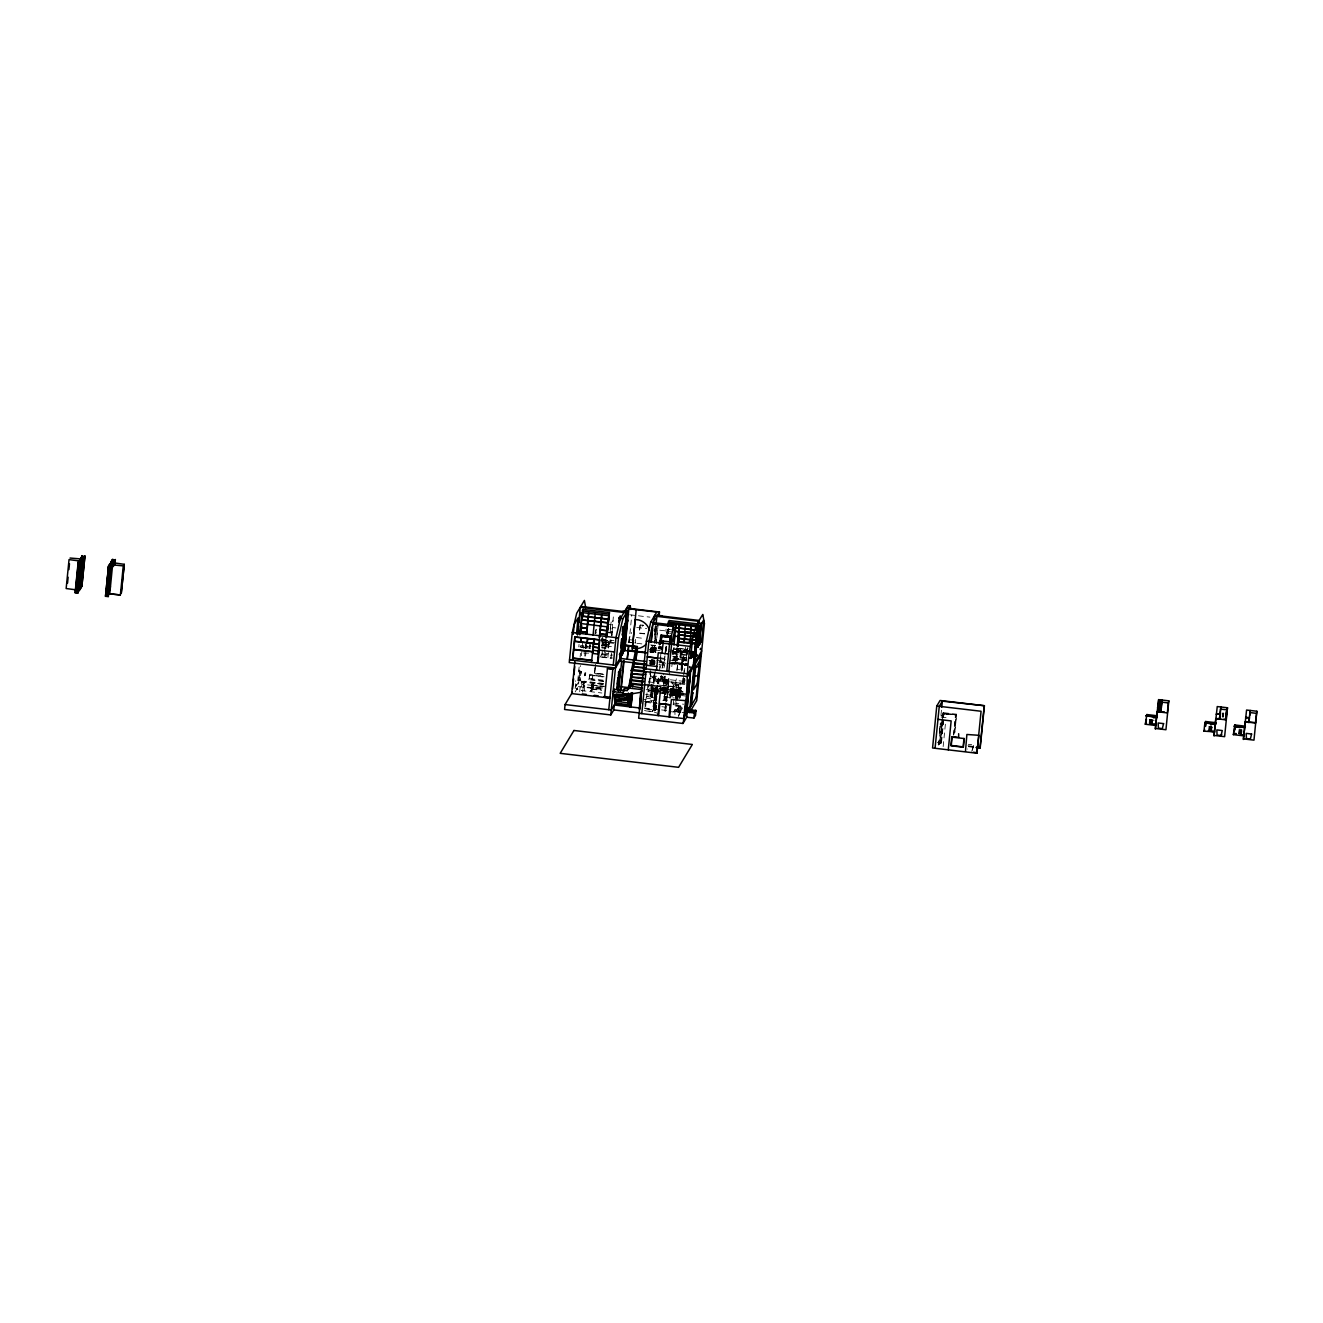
<?xml version="1.0" encoding="UTF-8"?>
<svg xmlns="http://www.w3.org/2000/svg" width="1323" height="1323" viewBox="0 0 1323 1323"><rect width="100%" height="100%" fill="white"/><g stroke="black" fill="none" stroke-linecap="round" stroke-linejoin="round"><path stroke-width="0.75" stroke-dasharray="5 3.75" d="M651.048 684.173L650.37 696.576L651.396 690.556L657.415 691.185L656.853 692.127L651.495 691.4M651.131 689.928L651.941 688.522L651.412 689.961M651.412 684.801L651.941 689.068L650.949 690.689L656.853 691.482L657.548 690.341L651.511 689.779L650.949 695.6M651.561 684.553L651.544 690.722M651.66 689.051L651.759 684.586M652.156 684.917L652.107 689.779M650.767 649.378L651.148 648.32L650.949 649.395M584.402 674.879L584.683 673.986M955.967 714.734L943.547 713.692M680.518 657.349L680.717 654.968M680.568 657.266L681.246 654.505M663.104 693.632L663.22 692.475C669.603 690.325 661.98 709.029 666.097 693.368L664.692 694.393L665.271 688.092M670.232 694.939L670.794 688.721M672.051 693.914L672.431 689.779M673.357 694.062L673.738 689.928M675.143 695.633L675.722 689.333M685.876 657.448L680.816 656.853L680.005 658.689L680.783 650.866L687.53 651.677L687.15 655.332M681.18 651.015L680.551 658.077M686.703 655.282L687.05 651.71M656.688 626.755L654.885 626.953M578.779 646.881L579.044 644.384M575.141 688.704L575.968 680.452L575.439 681.328M579.127 667.007L577.556 682.701L575.621 685.909M580.102 657.2L580.499 653.264M579.011 671.307L579.077 669.901M580.036 680.568L578.73 680.65L579.557 672.398L581.26 671.671L580.301 680.138L579.127 679.989M575.158 691.896L578.333 686.62L580.417 665.601M581.409 655.728L582.037 649.51M582.203 647.724L582.798 641.721M578.73 680.65L580.086 671.522M579.706 691.747L580.433 684.338L582.252 681.312M585.031 648.121L585.428 644.185M585.279 648.154L585.692 644.169M584.716 656.043L585.047 652.669M585.742 648.584L586.139 644.648M585.99 648.617L586.37 644.681M585.593 656.125L585.924 652.735M582.633 692.094L583.89 681.163L603.453 683.478M584.485 675.821C586.701 668.33 584.154 677.674 585.609 675.888M601.237 688.754L583.625 686.67L583.923 683.776M584.27 690.92L585.196 681.659L583.377 684.686L580.433 684.338M588.702 653.149L581.905 652.934M603.536 681.395L588.851 679.675L589.959 674.234L603.652 675.838M588.851 679.675L589.959 674.234M595.218 633.816L595.499 630.922M595.383 632.923L595.896 629.516M594.953 632.014C597.583 633.353 595.019 633.155 596.359 629.169M591.794 690.937C591.761 686.554 593.035 692.012 590.637 690.788L592.39 682.8L604.131 684.189M591.96 679.741L592.886 674.581L591.96 679.741L603.701 681.13M592.39 682.8L592.026 688.754M593.002 687.497L590.934 688.836L592.82 689.233L593.134 687.282L602.66 688.407M593.382 683.594C591.48 691.168 595.664 682.833 592.208 683.445L591.331 684.934M595.019 667.586L594.457 673.374L603.784 674.482M593.134 687.282L592.82 689.233M602.23 637.587L601.866 641.341L608.167 642.085M601.915 645.971L602.709 638.099L601.8 639.604M602.941 638.066L601.948 647.972L608.266 648.717L609.076 640.58L602.742 639.885L601.833 641.572L608.15 642.317L609.076 640.58M601.899 655.117L602.395 650.238M604.462 652.404L605.851 638.645M605.157 647.857L605.951 639.902M604.826 657.118L605.471 650.602M605.57 648.932L606.364 641.06L601.634 640.497M605.868 648.336L606.662 640.382M607.852 647.625L608.663 639.571M610.25 628.905L611.028 620.983M608.563 648.121L609.473 639.704M610.168 632.03L611.176 621.975M607.902 657.481L608.382 652.586M600.08 640.084L610.68 641.341L610.813 639.952M611.276 635.371L612.185 631.733L606.529 631.071M613.326 616.931L611.838 635.272M611.871 636.247L612.731 627.565L615.807 627.929M610.978 657.845L611.639 651.329M629.053 642.383L631.782 614.997M631.418 633.585L631.534 632.427M635.52 639.34L635.139 643.243L635.602 639.158M644.764 633.899L639.108 633.32L640.051 624.258M640.315 624.588L639.422 633.056L644.863 633.618M642.283 626.341L642.399 625.184L643.573 625.316L641.192 625.068L641.093 626.226L643.458 626.474M650.04 652.272L650.436 648.253M645.062 704.365L645.674 698.213M650.321 652.272L650.635 648.22M645.012 706.548L645.641 700.38M650.585 652.057L650.866 647.84M650.866 652.305L651.214 647.724M647.906 684.123L645.442 708.863L653.512 709.823L655.761 687.249L652.52 711.46L644.45 710.517M649.775 664.295L650.139 660.69M650.966 652.173L651.759 644.235M650.073 664.328L650.436 660.723M651.363 652.421L652.041 644.202M650.37 664.361L650.734 660.756M652.074 648.898L652.14 647.509M650.668 664.394L651.032 660.706M651.809 652.355L652.619 644.268M686.29 696.08L648.105 691.648L648.783 684.851M648.948 683.115L650.221 670.381M650.949 664.427L651.677 657.217M652.189 650.85L652.768 644.946M651.247 664.46L651.611 660.872M652.338 652.355L653.215 644.202M649.775 682.288L650.155 678.418L657.498 679.294L657.118 683.148M650.883 671.191L650.453 675.524L656.754 676.268M651.544 664.51L651.908 660.905M652.652 651.925L653.43 644.02M654.786 631.865L655.414 624.224M650.701 673.903L648.105 691.648M651.842 664.543L652.553 657.316M653.016 652.421L653.876 644.036M654.802 634.577L655.646 626.192M652.123 664.576L652.487 660.971M653.132 652.487L654.091 644.053M654.885 636.148L655.976 623.513M652.421 664.609L652.785 661.004M653.463 652.14L654.653 640.315M654.835 638.463L656.043 626.556M653.827 651.114L656.473 626.341L653.942 653.645M652.719 664.642L653.43 657.415M653 664.675L653.364 661.07M653.297 664.708L653.661 661.103M653.595 664.741L654.323 657.514M653.893 664.774L654.24 661.169M655.249 652.305L657.911 624.456M654.174 664.808L654.538 661.202M655.365 652.057L656.572 639.935M656.787 637.901L658.192 623.761M651.445 695.766L652.024 690.507M654.472 664.857L654.835 661.252L648.965 660.458M656.158 649.097L651.925 648.717L656.82 649.213M653.959 675.11L651.263 702.083L652.256 700.429L643.458 699.387M684.834 684.52L653.38 680.799L654.868 670.711M657.448 688.307L653.512 687.844L652.173 700.562L656.142 700.975M653.909 683.875L655.282 670.033M659.003 713.742L653.149 711.741L655.464 688.572M653.992 710.782L656.638 709.36L653.992 710.782L656.87 681.825L659.152 680.055M655.778 697.188L656.291 692.045M654.554 710.864L657.151 685.496M657.333 683.511L657.746 679.443L668.776 680.733M657.729 683.115L658.226 678.914L668.958 680.187L667.024 700.793L661.517 700.148M657.812 682.966L658.441 677.211L649.643 676.169L650.635 674.515M660.921 652.454L660.342 661.616M656.853 695.964L655.695 709.459M657.068 694.608L658.06 685.661M658.259 683.677L658.722 679.146M659.433 670.728L660.938 655.695M644.814 708.599L655.728 709.905L656.522 701.984M657.316 694.046L657.895 689.944M656.44 705.407L655.927 709.575M657.647 693.963L658.556 685.909M658.755 683.958L659.052 679.857M660.872 676.02L660.739 677.211L663.104 677.459M661.252 675.937L661.07 679.063M661.417 675.656L660.723 681.659L661.665 677.062M662.046 668.396L663.187 661.748L659.532 661.318M662.608 667.652L663.187 661.748M662.856 676.913L661.814 677.657L662.046 676.152M662.145 677.393C663.319 673.159 661.715 686.488 663.435 674.317M665.022 655.877L664.51 660.921L664.692 656.803M664.89 654.753L665.701 646.567M666.924 634.312L667.536 628.177M666.015 646.104L665.403 651.991L666.709 646.567M667.09 635.123L667.9 626.953M665.568 652.404L666.164 646.368M667.371 634.312L667.983 628.276M665.998 651.197L666.412 647.112M667.834 632.791L668.247 628.706M667.999 633.618L668.677 628.772M668.429 633.783L669.025 627.83L667.553 630.525M664.51 676.45L664.278 677.773M664.626 679.575L664.973 676.367M664.708 681.163L664.808 680.27M664.808 679.493L665.138 676.103M664.278 693.765L664.378 692.64M664.427 692.028L665.502 681.312M665.568 680.733L665.667 679.609M664.444 695.005C663.997 706.763 662.277 695.7 665.916 694.211L660.442 693.45M666.742 680.882L666.858 679.724M665.75 711.063L664.708 710.964L665.519 703.009M665.684 701.157L667.751 680.617M665.8 703.042L665.254 710.6M665.998 701.058L668.611 677.062M666.13 703.307L665.684 710.501M666.312 701.388L668.247 682.089L657.978 680.865L659.152 678.451L688.489 681.924M665.734 711.096L666.56 702.976M666.742 700.975L669.554 672.448M672.762 654.339L673.324 648.022L687.183 649.709L688.109 647.956M671.803 666.66L672.2 662.724M672.977 654.852L673.572 648.468M673.986 647.427L672.712 652.801M672.944 652.834L674.184 647.675L673.209 649.18L687.547 651.032M669.703 698.131L670.133 693.847L676.285 694.575L675.904 698.494M670.265 698.197L670.612 694.757M671.604 690.242L671.72 689.085L670.529 688.969L670.414 690.126L683.974 691.714M672.183 692.061L671.108 697.138L671.704 691.251L672.828 690.193M671.852 689.25L671.737 690.143M671.77 692.888L672.828 682.188M672.729 652.222L676.251 652.636L675.028 663.336L676.681 660.739L677.74 650.106L687.53 651.263M672.812 696.146L672.712 689.382M682.205 670.546L682.933 663.253L675.54 662.228L677.045 647.394M675.772 662.244L677.26 647.476M672.696 696.245L673.324 691.003L671.737 691.896M676.483 659.251L685.694 660.111M677.707 648.088L675.54 662.228M673.787 699.602L673.06 705.804L683.33 707.011M676.698 670.348L677.856 663.485L676.88 673.324M676.334 678.798L675.391 683.396M675.309 698.676L675.54 695.336M680.386 648.154L680.254 650.006L681.13 648.518M679.956 657.184L680.684 649.808M675.821 701.835L676.896 691.135M680.667 651.164L685.016 651.544L683.677 649.924L684.834 651.759L680.667 651.164L688.605 650.519M672.646 690.209L673.44 683.776L678.749 684.305L676.698 697.8L677.955 691.664M683.115 663.65L680.402 664.741L680.022 663.898L682.651 663.534L678.418 663.65L682.784 664.047L681.659 662.393L683.412 663.336M676.665 700.314L677.905 689.498M677.144 695.005L678.104 691.019L677.442 692.111M686.091 651.065L682.188 652.123L684.752 651.726M677.558 700.429L678.98 687.662L679.857 687.778L678.716 698.494M677.922 698.23L678.98 687.662M680.965 669.686L681.477 664.659L669.157 663.203M681.246 669.868L681.957 664.163L681.229 671.389M681.99 662.443L683.33 664.063M679.096 693.765L680.121 683.131M681.808 669.686L683.908 653.413M689.051 650.635L686.141 651.925C689.978 653.694 683.892 652.487 685.645 650.833L683.611 650.651M679.344 698.263L680.402 693.054L685.761 693.765M680.237 691.152L679.939 692.657M683.148 661.798L683.776 658.358L684.024 661.864M684.239 649.94L685.893 651.611L686.604 645.988M680.502 691.201L680.965 687.199L680.882 688.82M679.857 698.428L680.402 693.054M662.906 688.39L679.526 690.176L681.031 687.414L663.203 685.297M680.469 697.403L680.254 693.897L679.691 694.84L683.445 695.336M686.091 651.048L685.215 650.982L685.727 645.922M684.801 678.815C685.661 687.679 679.046 677.459 684.586 678.633M685.595 651.908L687.629 652.107L686.488 651.032M682.833 678.682L682.734 684.272L684.801 668.28M683.644 675.143L684.421 667.272M690.507 652.322L686.521 651.065M686.207 659.549L687.629 647.691M687.497 654.091L687.894 650.155M939.363 731.139L939.975 725.136M940.967 715.148L941.563 709.145M943.779 719.729L941.463 742.898L938.718 744.899L938.52 740.963M939.297 733.24L940.256 723.582M938.718 744.899L941.215 719.811M941.993 719.034L939.545 743.328L940.984 743.03L943.332 719.58M942.174 717.049L942.588 712.965L956.529 714.618L954.71 732.843M938.172 743.129L940.306 743.377L942.538 719.216M942.869 717.612L943.332 713.064M940.57 743.443L942.902 719.199M943.15 717.661L943.564 712.667M940.918 743.129L943.134 719.547M943.448 717.728L943.746 713.378M943.514 717.628L943.911 713.709L943.977 717.81M943.15 746.602L945.465 723.449M953.436 735.026L955.504 714.503M953.767 734.943L956.033 714.155M954.313 733.025L956.331 714.85L942.886 713.659L956.099 715.23M954.809 732.413L956.628 714.188L942.968 712.601L940.157 742.964M1149.174 723.334L1149.538 719.729M1149.472 723.367L1149.836 719.762M1149.77 723.4L1150.134 719.795M1150.067 723.433L1150.415 719.828M1150.349 723.466L1150.712 719.861M1150.646 723.499L1151.01 719.894M1150.944 723.532L1151.308 719.927M1151.242 723.565L1151.589 719.96M1151.523 723.598L1151.886 719.993M1151.82 723.631L1152.184 720.026M1152.118 723.681L1152.482 720.076M1152.416 723.714L1152.763 720.109M1208.742 730.362L1209.106 726.757M1209.04 730.395L1209.404 726.79M1209.338 730.428L1209.702 726.84M1209.619 730.478L1209.983 726.873M1209.917 730.511L1210.28 726.906M1210.214 730.544L1210.942 723.317M1210.512 730.577L1210.859 726.972M1210.793 730.61L1211.157 727.005M1211.091 730.643L1211.818 723.416M1211.388 730.676L1211.752 727.071M1211.686 730.709L1212.033 727.104M1222.22 716.884L1222.601 713.031M1222.518 716.917L1222.899 713.064M1222.799 716.95L1223.196 713.097M1223.097 716.983L1223.477 713.13M1223.395 717.016L1223.775 713.18M1238.675 733.901L1239.403 726.674M1238.973 733.934L1239.337 730.329M1239.271 733.967L1239.618 730.362M1239.552 734.017L1240.279 726.79M1239.849 734.05L1240.213 730.445M1240.147 734.083L1240.494 730.478M1240.428 734.116L1241.156 726.889M1240.726 734.149L1241.09 730.544M1241.024 734.182L1241.387 730.577M1241.321 734.215L1242.032 726.989M1241.602 734.248L1241.966 730.643L1236.988 730.064M583.278 645.31L583.41 648.303M589.413 648.171L589.793 644.516M589.876 647.575L590.19 644.648L589.86 648.22M663.088 687.431L663.617 682.552M664.708 687.993L665.138 683.743M666.015 688.142L666.461 683.875M668.264 683.098L667.569 689.614M667.817 689.763L668.545 683.131L663.336 682.519M673.109 690.226L673.705 683.809M674.912 689.151L675.375 684.884M676.218 689.316L676.681 685.033M677.773 690.788L678.467 684.338M653.248 682.238L653.992 675.342M583.625 686.67L583.89 681.163L583.278 687.249L584.898 684.553L604.462 686.869M680.832 688.87L680.932 687.381L679.542 689.878L659.73 687.53M668.148 684.123L663.485 683.511M667.685 688.39L660.607 687.513M667.586 691.449L667.751 690.49L663.137 689.233M670.133 693.847L669.885 695.65L676.103 695.402L670.05 694.691M670.298 694.244L675.011 694.807M670.331 693.765L675.011 694.31M677.789 692.607L678.054 690.821M663.948 667.966L664.774 664.642L659.334 663.997M678.286 716.619L680.353 710.269L674.928 709.624L674.25 714.437M971.71 751.299L973.778 744.948L968.337 744.303M678.947 715.528L680.353 710.269M972.372 750.207L973.778 744.948M667.652 681.51L668.214 680.849L658.656 679.724M586.254 647.724L587.164 646.219M586.502 647.757L587.395 646.252M581.26 671.671L579.557 672.398M601.816 639.373L602.726 637.868M612.632 621.413L613.062 620.504M612.268 625.151L612.698 624.241M575.637 686.968L578.812 681.692L603.305 684.586M602.329 643.888L608.646 644.632L607.77 646.087L601.469 645.343M602.312 644.119L608.63 644.863M604.776 640.646L605.438 639.538M611.888 628.888L612.317 627.978M605.008 640.679L605.669 639.571M606.381 640.828L605.454 642.565L602.296 642.201M605.206 645.029L602.048 644.665M604.991 647.443L601.8 647.112M600.014 657.266L602.511 653.099L608.167 653.777M610.68 641.341L611.342 640.249M611.59 640.315L607.753 646.319L601.436 645.574M590.637 690.788L591.927 690.705M636.71 627.466L646.715 628.657M628.822 642.118L634.395 642.78M654.108 630.525L655.53 627.912M654.025 630.906L655.398 628.623M650.635 651.28L652.239 648.402M652.123 651.412L653.099 649.758M664.725 630.79L654.72 629.599M668.661 631.451L667.751 632.973L672.481 633.519M651.131 661.252L652.123 659.615M667.718 633.204L668.628 631.683M650.403 662.509L655.133 663.071M665.8 648.072L666.726 646.335M665.386 652.222L666.279 650.718M664.278 660.888L665.188 659.383M649.229 688.555L648.237 690.209L686.439 694.625M653.512 687.844L652.471 689.911L683.925 693.632M676.251 652.636L672.613 652.404M676.847 651.627L677.773 649.874M676.003 653.496L676.582 652.537M677.343 651.792L676.433 653.297L670.91 652.652M676.417 653.529L677.326 652.024M654.687 691.499L653.512 691.367L654.571 692.657M676.979 655.464L676.036 657.217L672.365 656.754M664.394 677.359L660.971 676.648L664.692 677.111M676.02 659.846L676.929 658.341M675.656 661.053L676.896 658.573M656.903 692.69L657.895 691.053M664.824 679.228C664.741 680.915 663.319 677.889 660.921 678.848M653.744 699.172L654.753 697.37L646.682 696.427M665.039 679.89L664.692 681.163M653.529 701.339L654.521 699.685M667.685 681.312L658.424 680.105M668.958 680.187L658.126 679.063M668.065 682.536L668.628 681.577M665.171 689.366L664.344 690.738L657.018 689.862M677.244 669.504L679.625 669.736M652.52 711.46L653.512 709.823M682.933 663.253C681.659 665.833 683.941 662.046 681.444 662.426M665.436 693.947L660.094 693.103M677.442 690.788L676.615 692.161L683.462 692.971M678.6 689.862L670.529 688.605L669.934 695.022L675.259 695.534M679.857 687.778L678.881 687.828M684.504 680.022L683.33 679.89C683.693 673.771 688.043 689.151 683.164 678.798M675.805 711.691L678.931 706.499M680.204 712.221L681.196 710.567L676.797 710.038M585.527 675.226L584.667 674.035M680.204 692.028L679.559 691.234L681.047 691.185M681.213 690.656L681.758 691.334L680.254 691.995M661.814 677.409L661.517 676.4L662.277 677.475M665.535 688.125L663.931 700.148M665.204 688.969L662.906 688.638M675.441 689.3L674.879 695.6L676.285 694.575M675.391 690.176L670.728 689.564M585.543 675.193L584.518 674.995M943.795 713.858L941.033 715.859L944.357 713.94M938.139 744.816L941.463 742.898M682.42 681.891L684.471 682.139M684.355 658.507L683.511 658.441M676.814 702.893L675.788 702.86M682.188 652.123L688.539 651.23M683.048 664.378L680.055 664.692M663.203 690.474L663.253 689.994M664.923 693.004L660.144 692.557M679.708 694.195L683.346 694.575M629.731 614.782L649.94 617.146M668.115 629.351L672.845 629.913M606.86 624.274L612.284 624.919M668.628 631.518L673.357 632.063M611.921 631.931L611.507 633.056L605.603 632.361M605.868 632.162L611.524 632.824M636.446 637.537L642.565 638.265M594.837 633.171L596.028 633.27M629.07 639.671L634.643 640.315M601.171 639.092L613.905 640.597M628.193 642.283L642.482 643.97M650.635 644.929L657.299 645.723M679.228 648.32L687.547 649.295M651.478 645.293L655.563 645.773M676.979 648.27L687.216 649.477M602.709 640.117L609.027 640.861M673.523 648.965L687.844 650.651M614.418 642.631L608.448 641.936L608.018 646.269L612.003 646.749M651.296 647.162L657.415 647.89M601.37 641.887L613.624 643.342M652.007 647.724L656.489 648.402M668.743 649.858L687.117 652.024M676.863 651.396L688.588 652.785M673.82 651.379L688.572 653.016M673.291 651.412L687.596 653.115M602.908 643.838L610.945 644.781M649.097 649.295L660.144 650.602M669.14 651.66L691.251 654.273M657.151 650.453L651.66 649.808L650.668 651.445L656.158 652.107M672.332 653.066L687.001 654.802M650.651 651.048L655.381 651.594M649.709 651.081L656.936 652.024M673.043 653.876L685.562 655.365M590.984 646.666L580.863 645.475L579.954 646.98L590.587 648.237M672.795 656.34L687.513 658.226M680.055 658.11L686.422 658.771M580.483 646.831L590.438 648.022M673.837 657.878L686.753 659.482M673.936 658.093L686.687 659.73M672.911 658.887L689.349 660.772M672.894 659.119L676.566 659.549M659.201 657.763L665.171 658.474M672.878 659.383L687.067 661.053M659.35 658.689L664.824 659.334M672.63 660.26L683.081 661.5M670.166 660.177L675.689 660.822M602.428 653.827L612.466 655.017M656.671 660.243L664.692 661.186M672.712 662.145L682.734 663.319M670.529 662.608L683.363 664.129M601.915 654.687L611.954 655.861M650.056 660.375L657.911 661.302M659.879 661.533L667.685 662.476M672.729 663.071L683.462 664.328M670.728 663.121L681.792 664.427M1149.24 719.695L1154.235 720.274M1208.809 726.724L1212.331 727.137M649.99 661.219L658.507 662.211M658.953 662.277L668.528 663.402M669.951 663.567L682.784 665.089M665.585 663.27L660.16 662.625L660.227 668.065M601.733 656.754L612.599 658.027M650.42 662.261L655.15 663.038M601.419 657.217L611.375 658.391M658.986 664.675L664.278 665.304M653.959 679.84L688.803 683.958M602.808 673.986L594.771 673.126L595.73 663.881L594.49 673.308L603.834 674.399M658.11 680.535L683.842 683.478M579.954 671.737L581.128 671.869M579.689 672.183L580.995 672.084L579.904 680.783L580.433 679.906L579.259 679.774M648.402 681.874L656.043 682.784M592.39 675.391L604.131 676.781M589.297 675.325L603.966 677.062M941.1 717.066L946.044 717.645M659.201 685.116L680.998 687.695M589.512 678.567L604.198 680.303M659.4 688.539L682.999 691.317M659.664 688.721L667.85 689.647L667.635 690.821L663.534 690.341M682.949 691.764L653.413 688.357L661.252 689.333M663.22 689.564L682.883 691.879M578.994 680.22L580.169 680.336M671.704 691.251L677.839 691.979M603.255 683.809L580.913 681.163L581.029 680.005L582.219 680.121L581.326 690.573L601.866 693.004M652.52 689.481L683.974 693.202M646.186 689.663L683.445 694.062M677.806 693.914L683.677 694.608M591.232 684.719L606.877 686.571M592.373 685.281L603.817 686.637M602.709 687.96L591.877 686.918L590.984 688.407L592.158 688.539M578.333 686.62L602.841 689.564M645.69 694.575L655.894 695.782M664.063 696.758L674.267 697.965M591.778 688.87L601.552 689.895M591.976 689.2L601.518 690.325M646.666 696.559L654.736 697.519M645.69 698.064L656.01 699.503M673.804 703.108L683.66 704.233M644.218 701.24L656.489 702.695L644.483 701.074M645.756 702.331L657.2 703.687M678.765 706.747L681.709 707.094M678.269 707.573L682.685 708.103M677.773 708.4L682.188 708.913M661.88 706.697L665.353 707.11M677.277 709.227L681.692 709.74M676.301 710.864L680.7 711.394M674.102 710.997L679.526 711.642M972.951 746.321L967.51 745.676L967.675 749.116M644.334 707.97L660.541 709.889M661.55 709.922L666.759 710.534M673.357 711.41L684.603 712.733M937.329 742.616L940.984 743.03M968.701 746.337L974.456 747.015M968.469 746.718L974.224 747.396M669.19 711.476L680.717 712.849M645.525 710.831L653.149 711.741M658.953 680.32L656.87 681.825M585.891 672.994L584.766 672.944M680.7 692.557L680.932 687.381M674.928 709.624L674.978 715.048M667.387 633.634A4.449 4.349 31 0 1 666.379 628.375M653.198 706.333C653.612 711.824 654.67 693.748 653.198 706.333M654.438 693.897C654.852 699.387 655.91 681.312 654.438 693.897M663.518 688.77L663.154 692.905L663.551 688.737M576.811 688.258L576.663 689.448L577.87 689.564L576.811 688.258M629.335 636.975L628.723 643.441L629.996 635.867L629.335 636.975M657.531 685.132L655.083 709.823L657.614 684.983M678.368 685.231L673.639 684.719L678.368 685.231M652.057 677.508L652.884 677.823L652.057 677.508M653.512 677.674L654.339 678.004L653.512 677.674M654.984 677.856L655.811 678.17L654.984 677.856M680.551 705.539L672.531 704.597L680.551 705.49"/><path stroke-width="1.5" d="M621.397 644.665L637.388 646.55L632.262 670.678L631.385 670.579L645.591 671.935M636.396 646.947L631.385 670.579M621.661 644.962L637.289 646.732L635.95 660.177L635.057 660.078L636.363 647.046M689.812 666.842L689.68 667.751L689.63 666.577M82.439 559.166L80.703 558.67M110.471 568.692L111.016 561.845L112.554 559.282L111.033 562.655L113.844 562.589M75.858 589.81L66.15 588.537L69.044 559.596L80.653 561.134M67.556 583.129L68.118 577.208M68.895 569.618L69.474 563.714M77.015 592.754L78.04 592.886L75.113 592.77L78.14 562.44L79.86 559.861L78.14 562.44M75.262 592.787L78.404 562.275M79.942 563.333L78.173 563.118L79.777 559.993M76.999 592.787L79.975 563.019M80.256 562.325L82.224 555.677L81.96 559.728M80.885 558.157L77.395 592.886M77.925 593.068L81.298 560.82M79.347 590.72L82.489 560.191L79.463 590.521L76.569 590.356M83.746 557.115L84.771 557.231L83.465 559.397L82.489 558.852M83.812 556.652L80.422 588.9L82.936 558.405M80.422 588.9L83.448 558.587L84.986 556.024L82.439 559.282M84.341 556.073L81.315 586.387L82.191 578.201M82.588 574.149L83.399 566.062M83.994 560.009L84.407 555.958M80.819 586.42L81.844 586.552L84.771 557.231M81.844 586.552L84.986 556.024M105.493 596.326L108.519 566.012L110.057 563.449L108.536 566.823L105.493 596.326L108.37 596.491L111.463 564.772L123.271 565.88L120.376 594.953L108.569 593.729L120.376 594.953M109.098 566.079L106.072 596.408L108.519 566.012M106.617 596.293L109.594 566.509M111.281 566.36L112.852 563.763L111.165 566.79L109.114 566.542L110.57 563.631M107.94 594.093L108.519 588.222M109.098 582.368L109.892 574.546M112.108 562.341L113.431 560.158M109.991 590.24L110.388 586.271M109.561 566.839L111.314 567.038L112.62 563.879M113.795 562.192L115.366 559.596L113.679 562.622L111.612 562.374L113.083 559.464L112.736 563.4M107.543 593.961L109.71 594.275L112.703 563.747M113.464 566.542L113.728 562.043M114.77 564.574L115.217 559.579M114.952 563.631L115.366 559.596M124.279 564.326L121.253 593.382L124.279 564.326L112.802 562.672M572.462 692.243L565.07 704.547L564.574 709.475L610.779 714.933L613.806 709.922L614.302 704.994L640.183 708.053M585.692 607.753L584.419 600.427L576.679 613.293L572.264 632.477L569.254 662.575L615.46 668.032L621.132 658.639M573.223 634.362L574.232 624.373L578.085 617.957L576.497 633.932M572.462 660.177L574.794 636.843L599.732 639.786L597.401 663.121M572.694 660.21L575.009 637.107L599.468 639.985L598.062 654.091M574.86 661.599L571.668 693.583L609.771 698.081M577.506 635.007L580.284 607.307L626.49 612.781L622.174 654.885L619.396 654.521M572.578 688.737L573.57 678.732M573.967 674.747L574.777 666.742M578.019 634.147L578.812 626.242M579.209 622.29L580.202 612.4M579.755 634.792L583.046 609.39L609.44 612.516L607.059 636.396M580.102 633.601L582.219 612.566M580.847 631.286L581.442 625.316M582.054 619.346L583.046 609.39M582.401 618.106L582.748 614.715L581.839 616.22L607.803 619.247L608.712 617.56M580.714 641.87L581.128 637.818M580.946 641.903L581.359 637.851M586.403 634.345L588.537 613.31M586.651 634.395L588.768 613.343M587.081 642.631L587.495 638.579M587.313 642.664L587.726 638.612M593.068 635.139L595.201 614.104M591.53 662.426L593.845 639.323M594.077 639.356L592.671 653.446L598.294 654.124M599.302 637.884L601.601 614.897M599.534 637.884L601.849 614.881M599.302 649.874L598.013 662.906M606.033 636.677L609.043 614.17L606.777 636.909M606.149 637.901L609.44 612.516M613.326 669.124L607.455 668.396L604.561 697.353L610.449 698.081M608.778 709.723L612.979 667.751M613.244 664.989L615.972 637.636L620.388 618.486L623.993 612.483M619.28 622.438L618.982 618.023L620.289 615.823M610.779 714.933L618.469 637.934L622.868 618.784L628.888 608.795L656.754 612.086L650.751 622.075L646.352 641.225L643.342 671.34L687.646 676.582L701.405 653.711M627.582 687.927L641.523 689.581L642.449 688.043L628.888 685.761L627.317 690.672L614.5 689.333L614.236 691.929L614.699 691.168M628.045 699.007L614.848 697.453L615.096 694.988L614.633 695.749L627.83 697.32M615.03 699.42L615.493 698.66L615.228 701.273L628.442 702.827L628.706 700.214L615.03 699.42L615.311 696.675L619.081 697.122M617.179 683.974L617.56 679.989M620.239 652.603L619.826 656.952L620.867 657.051L623.894 627.218M621.198 643.243L621.595 639.092M622.372 631.518L622.802 627.185M621.363 701.173L615.691 700.495L615.443 703.108L628.64 704.663L627.83 706.019L630.74 706.929L632.063 692.624M617.163 687.662L618.172 677.558M620.222 657.051L624.721 624.291M621.165 647.063L621.975 638.976M622.389 634.924L623.778 626.92M617.146 689.25L618.188 677.905M618.503 675.739L618.833 671.373L617.626 689.961M621.182 648.386L622.008 639.207M622.405 635.238L623.249 626.738M617.378 689.978L620.239 669.041M618.205 689.448L620.305 668.942M621.694 654.62L624.522 626.308M622.108 654.703L625.084 625.018L623.596 627.499M626.226 612.069L626.622 608.117L659.482 612.003L659.086 615.956M618.536 691.697L621.678 661.07M622.868 650.982L625.762 622.571L627.234 620.123L624.787 650.519M623.05 651.478L627.003 611.921L580.797 606.463M623.464 651.048L626.292 622.753L627.813 620.189M623.646 650.585L626.639 620.818M626.424 628.21L627.234 620.123L624.142 650.552L624.605 646.401M625.217 640.349L626.027 632.262M620.586 691.268L623.58 661.285M622.058 650.37L624.671 650.718L628.888 608.795M621.099 690.424L624.092 660.442M614.5 689.333L613.111 691.631L622.935 692.789L624.125 688.655L629.351 688.588M628.789 646.071L627.251 659.086L628.491 646.037M632.047 651.197L636.198 609.655M628.607 688.506L628.888 685.761M629.616 685.843L630.691 679.724L643.888 681.295M629.814 686.306L631.534 669.934L632.411 670.033L630.691 686.405L629.814 686.306L630.691 686.405M629.781 693.847L628.557 706.102L628.375 692.987M631.203 679.559L631.815 673.424M629.698 706.829L631.121 692.657M630.178 706.284L631.385 694.162M631.832 693.004L630.674 706.499M632.609 686.869L632.874 684.272L629.963 683.098L643.176 684.669M630.922 706.631L632.295 692.872M631.071 706.647L632.576 692.723M637.388 646.55L635.95 660.177M641.556 691.731L639.819 709.095L640.679 691.846M639.241 709.045L640.977 691.681M640.63 703.671L641.027 699.702M646.104 668.876L648.849 641.523L653.248 622.372L656.853 616.369L656.076 624.274M641.787 713.626L645.988 671.654M647.377 656.936L657.647 658.143M651.048 642.217L652.851 624.092L673.539 626.54L673.142 630.558M651.23 642.3L652.603 628.524M653.975 620.024L654.372 616.071L698.676 621.297L694.525 662.84L698.031 625.415L697.105 626.92L693.616 664.361M656.522 670.1L658.259 652.752L668.528 653.959M659.35 644.516L659.747 640.663L670 641.87M659.582 644.533L659.962 640.696M659.863 644.566L660.772 635.09L671.489 636.363L670.86 642.482M659.747 647.096L659.631 648.253M660.524 643.673L661.368 635.156M661.037 641.87L661.533 635.354M661.235 641.638L661.847 635.354M660.805 648.402L660.921 647.228L660.822 648.369M661.864 648.485L661.98 647.327L658.705 646.98L658.689 648.402L662.36 648.832M661.93 653.182L663.369 641.258M657.928 715.528L660.822 686.587L644.681 684.669M658.589 715.611L659.879 703.588L670.149 704.812L669.008 716.834M666.809 635.801L666.759 636.727M667.751 626.126L669.058 620.537L698.412 623.993L697.502 625.498L668.148 622.042M666.792 671.323L669.521 643.97L673.539 626.54M670.463 636.727L669.835 643.028L670.414 637.173L660.905 636.082M670.265 642.813L670.91 636.28M670.546 641.539L671.075 636.479M668.859 671.571L671.588 644.218L675.937 625.299L653.198 622.604M674.102 638.943L674.366 636.165M674.052 641.738L674.614 636.181M673.969 644.996L675.937 625.299M669.67 716.917L671.406 699.553L685.529 700.628L683.793 717.992M677.178 645.905L679.278 624.82M677.442 645.525L679.509 624.836M697.072 632.626L695.766 644.053L678.087 642.019L679.195 631.121M677.889 646.252L679.46 631.385M678.12 646.401L678.997 637.587M679.228 637.686L678.434 641.771L696.03 643.011M684.735 632.262L685.413 625.498M683.958 642.713L685.033 631.848L690.904 632.543L689.829 643.408M684.206 642.449L685.248 632.063L690.821 632.725M684.735 664.956C683.826 662.84 688.456 663.385 687.084 665.237L684.768 664.923M685.942 665.056L686.058 663.898M690.457 632.94L691.135 626.159M690.606 632.956L691.268 626.192M644.731 671.456L643.061 674.234L638.662 718.24L682.966 723.466C691.003 687.993 681.246 645.938 702.827 614.467L704.415 623.58L696.725 700.611L690.441 711.063M685.942 708.648L686.455 703.687M685.909 710.071L686.538 704.911M686.488 713.527L690.771 669.554M692.524 654.108L692.64 652.95M686.802 712.998L690.374 674.449M682.966 723.466L686.72 717.231L687.216 712.303L683.462 718.554L639.158 713.312M693.45 664.626L697.601 623.083M694.112 665.849L689.911 707.822L686.984 707.474M690.573 706.73L694.757 664.741M695.038 661.996L699.189 620.454L654.885 615.212M691.499 705.209L692.822 692.491L691.83 694.128M696.626 655.91L696.874 654.538L696.94 655.712M699.569 633.122L699.09 637.884M698.842 641.407L699.817 639.77L698.544 641.754M698.842 644.268L701.306 624.985L699.255 640.167M699.139 643.656L699.487 640.2M699.586 639.737L700.628 625.878M699.669 642.234L699.784 641.076M700.611 648.336L700.363 649.709L700.644 648.568M686.72 717.231L693.914 718.075L694.41 713.163L696.014 710.468L686.587 709.442M696.146 697.469L700.148 657.233L701.223 655.447M696.014 710.468L695.534 715.396L693.914 718.075M976.142 747.627L980.211 747.693L984.411 705.721L940.091 700.479L936.767 706.019L932.566 747.991L976.887 753.234L978.937 735.307L966.881 734.48L965.476 751.299M935.063 748.289L939.264 706.317L942.356 701.157L984.411 705.721M941.761 707.16L942.356 701.157M948.277 749.843L951.154 720.903L937.957 719.348M952.097 737.06L951.254 745.461L963.144 746.867L963.987 738.466M958.712 737.44L958.646 733.703M976.887 753.234L981.071 711.261L936.767 706.019M979.979 748.074L984.18 706.102M1156.418 724.177L1155.707 725.451L1145.288 724.227L1146.892 714.552L1157.311 715.776L1156.732 717.446M1154.301 716.967L1157.212 715.958L1156.467 717.116L1146.198 715.892L1157.178 716.719M1145.983 723.681L1146.429 719.232M1146.793 715.495L1146.892 714.552L1146.198 715.892M1164.372 711.989L1157.079 711.708L1155.343 729.072L1158.551 699.619L1168.821 700.843L1165.943 729.734L1155.674 728.51M1157.509 707.358L1161.197 707.557M1156.186 724.161L1151.159 724.293M1157.625 711.195L1158.766 699.652M1157.923 711.228L1159.064 699.685M1158.204 711.261L1159.361 699.718M1158.501 711.294L1159.659 699.751M1158.799 711.327L1159.94 699.784M1159.097 711.361L1160.238 699.817M1159.378 711.394L1160.536 699.867M1159.676 711.427L1160.833 699.9M1159.973 711.46L1161.114 699.933M1160.271 711.493L1161.412 699.966M1160.552 711.542L1161.71 699.999M1162.007 700.032L1160.751 712.138L1162.222 700.065L1161.743 702.149L1168.341 702.926L1168.821 700.843M1157.079 711.708L1167.349 712.915L1168.341 702.926M1214.712 731.851L1203.98 731.156L1204.889 722.755M1205.104 726.162L1205.584 721.482L1215.986 722.722L1215.176 725.451M1205.336 726.31L1205.716 722.474M1205.584 726.344L1205.964 722.49M1205.65 721.515L1204.889 722.838L1215.06 723.565M1220.567 718.621L1215.754 718.654L1214.018 736.001L1217.243 706.565L1227.512 707.772L1224.618 736.663L1214.349 735.456M1216.201 714.304L1220.186 714.007L1216.499 713.808M1220.864 707.16L1219.426 719.067L1220.914 706.995M1219.971 718.554L1220.55 712.783M1225.743 717.298L1226.322 711.526M1225.842 719.249L1226.603 711.559M1215.754 718.654L1226.024 719.861L1227.281 707.755M1244.447 734.579L1243.736 735.853L1233.317 734.629L1234.987 724.987L1245.34 726.195L1245.241 727.137L1234.954 726.575M1234.012 734.083L1233.317 734.629M1234.26 731.503L1234.921 724.954L1234.144 726.228L1244.563 727.468M1234.309 733.389L1236.327 733.62M1235.054 725.93L1234.921 729.816M1245.092 722.11L1255.692 722.788L1245.406 721.614L1243.372 739.474L1246.58 710.038L1256.85 711.245L1253.972 740.136L1243.703 738.929M1245.538 717.761L1249.226 717.976M1250.202 710.633L1248.763 722.54L1249.507 717.694L1245.836 717.264M1249.689 715.76L1250.252 710.468M1255.378 723.317L1256.85 711.245M79.545 560.605L81.265 561.101M628.227 689.134L631.633 673.258M629.566 686.439L631.865 675.623M633.254 669.173L634.031 665.469M1227.512 707.772L1227.033 709.872L1220.418 709.095M1221.03 735.522L1222.27 730.544L1216.846 729.899L1217.061 735.059L1221.03 735.522L1221.691 734.43M82.373 555.693L80.653 558.273M80.686 558.951L82.224 556.404L84.275 556.652L82.869 558.984L80.819 558.736M81.894 560.125L79.942 563.449L82.274 561.399L81.249 561.283M82.489 560.191L80.356 562.672M113.828 562.87L115.167 560.654M108.106 596.673L111.016 561.845M583.112 611.094L582.203 612.615L608.167 615.625M582.765 614.484L581.855 615.989L607.819 619.015M581.111 623.563L607.042 626.821M581.624 625.977L580.714 627.482L587.048 628.193M580.698 627.714L581.591 626.209M580.301 631.65L581.227 629.913M586.999 628.475L580.714 627.681M607.439 622.686L608.348 621.165M608.315 621.397L607.422 622.918L581.475 619.842L607.472 622.637M607.025 626.87L607.952 625.118M607.555 629.053L606.629 630.79L600.344 629.996L606.678 630.509M607.174 632.989L606.232 634.726L599.947 633.932L606.281 634.445M618.618 621.628L619.941 619.445M624.506 611.623L628.16 605.57L630.211 605.802L630.839 609.49M628.673 608.365L630.211 605.802M625.713 623.15L627.102 620.818M626.044 623.414L627.532 620.934M625.101 625.564L622.769 627.615M619.859 656.456L621.198 654.24M620.867 657.051L615.741 665.287L569.535 659.83M622.174 654.885L623.381 652.884M657.366 615.509L659.482 612.003M631.435 670.1L632.394 670.066M616.204 701.835L611.276 710.021L565.07 704.547M622.935 692.789L623.861 691.268M612.847 694.244L622.686 695.402L623.613 693.864L626.986 694.261L627.764 701.537M669.157 622.008L668.247 623.513L697.138 626.887M643.342 671.34L645.426 667.883M658.589 648.138L662.393 648.601M671.174 637.289L660.673 636.462M642.184 690.689L641.258 692.227L622.686 695.402M679.03 634.924L678.104 636.661L674.482 635.933M696.791 630.145L697.701 628.623M696.774 630.376L697.684 628.855M696.692 631.6L692.624 638.364L690.623 658.424L694.691 651.644M697.353 632.196L696.411 633.932L674.895 631.385M698.61 640.944L700.958 641.208L700.826 642.399L698.478 642.135L700.843 642.366M689.911 658.259L691.631 655.414L692.805 655.547M698.759 643.557L697.982 644.863L699.156 645.012L699.933 643.706L698.627 643.788M693.517 662.294L694.525 660.409M701.67 650.966L687.927 673.82L643.623 668.578M694.592 666.478L695.17 665.519L692.706 685.446M700.247 665.304L699.172 667.073L695.187 666.61M698.263 676.202L699.338 674.416M691.797 694.558L692.789 692.921M687.712 707.557L686.091 710.269L695.485 711.377M688.836 709.624L697.204 695.7M689.415 712.568L691.036 709.872M693.814 713.08L695.435 710.401M1145.288 724.227L1146.049 722.953M1203.98 731.156L1204.74 729.899M1215.159 724.045L1215.986 722.722M1215.457 724.392L1215.903 723.664L1205.617 723.102M1226.024 719.861L1224.089 719.051M1245.34 726.195L1244.496 727.518L1234.227 726.294M1156.666 716.868L1153.739 717.876M1215.903 722.887L1212.976 723.896L1208.279 723.35M70.053 558.041L81.861 559.017M623.083 611.176L626.027 611.524M658.887 615.41L661.814 615.757M700.38 623.116L704.415 623.58M582.137 610.895L608.547 614.021M618.982 618.023L621.909 618.37M620.388 618.486L622.868 618.784M650.751 622.075L653.248 622.372M113.017 560.042L115.068 560.291M112.339 560.489L113.365 560.621M626.573 621.281L627.598 621.397L625.266 623.447M82.026 556.735L83.779 556.933M675.309 627.549L694.906 629.864M675.292 627.78L694.873 630.095M79.727 560.572L81.778 560.82L80.372 563.151L78.322 562.903M110.52 564.21L112.571 564.458M692.905 632.973L696.593 633.403M674.928 631.154L696.46 633.651M109.842 564.656L110.867 564.789M110.9 564.607L112.653 564.822M108.536 566.823L109.561 566.955M679.129 634.709L696.262 636.727M679.112 634.941L696.245 636.958M661.302 635.735L670.844 636.859M661.616 635.983L670.579 637.041M678.782 638.248L695.915 640.266M678.749 638.48L695.898 640.497M688.423 642.35L692.326 642.813M698.494 644.003L699.669 644.136M698.362 644.218L699.553 644.351M698.23 644.433L699.42 644.566M698.097 644.665L699.288 644.781M580.35 631.385L586.651 632.129L580.317 631.617M697.171 646.203L698.362 646.319M696.907 646.633L698.23 646.55M696.774 646.848L697.965 646.98M572.264 632.477L618.469 637.934M646.352 641.225L690.656 646.467M1249.772 712.551L1256.37 713.329M691.449 651.495L695.369 651.958L694.443 653.711L690.523 653.248M689.481 651.495L695.336 652.189M1157.807 706.862L1161.478 707.292M690.54 653.016L694.459 653.463M621.297 645.177L637.339 646.997M574.595 641.159L599.071 644.053M574.579 641.39L599.054 644.268M691.499 655.629L692.673 655.761M691.367 655.861L692.541 655.976L691.218 658.176L690.044 658.044M691.234 656.076L692.409 656.208M691.102 656.291L692.276 656.423M690.838 656.737L692.144 656.638M690.705 656.952L691.879 657.084M690.573 657.167L691.747 657.299M690.441 657.382L691.615 657.514M628.276 650.337L645.707 652.404M690.308 657.614L691.482 657.729M690.176 657.829L691.35 657.961M624.208 650.453L647.013 652.967M593.316 646.964L598.707 647.609M593.299 647.195L598.691 647.84M79.512 588.586L80.538 588.718M599.137 650.155L614.55 651.974M592.985 650.205L598.36 651.081M647.311 656.87L657.729 658.093M1146.131 715.826L1156.55 717.066M1204.806 722.771L1215.225 723.995M1153.623 717.198L1157.046 717.595M1210.595 723.929L1214.018 724.326M619.627 654.405L622.29 654.687M573.554 649.312L592.853 651.594M573.521 649.61L592.82 651.892M105.608 596.144L106.634 596.26M645.789 661.434L619.908 658.374L619.627 661.12L645.508 664.179M645.624 664.047L633.849 663.485L645.161 664.824M1153.54 724.342L1156.137 724.64M1209.586 730.957L1213.985 731.487M1243.025 734.91L1244.166 735.059M1208.114 731.024L1213.307 731.636M1240.924 734.91L1244.381 735.307M646.467 665.254L656.886 666.494M572.909 658.027L591.745 660.26M572.892 658.259L591.728 660.491M644.913 667.42L633.122 666.858L644.45 668.198M694.277 675.722L698.346 676.053M632.857 669.603L644.169 670.943M619.66 670.083L620.685 670.215L618.354 672.266M645.69 674.548L631.666 673.754L642.995 675.094M642.73 677.69L630.955 677.128L644.152 678.682M630.228 680.502L643.425 682.056M632.874 684.272L642.713 685.43M620.983 686.687L629.847 687.728M622.455 693.897L628.111 694.558M616.32 693.996L627.648 695.336M616.981 695.203L622.637 695.881M624.737 697.8L628.508 698.246M954.065 736.795L957.422 737.192M582.203 693.914L586.354 694.41M594.192 695.336L598.244 695.815M603.966 696.493L609.837 697.171M659.797 703.588L670.215 704.828M619.263 699.106L624.919 699.768M687.58 707.788L689.779 708.053M687.084 708.615L689.283 708.88M685.595 711.079L694.988 712.204M686.571 712.088L694.492 713.014M628.177 705.424L614.98 703.869L613.971 694.542M976.374 747.23L980.211 747.693M973.298 752.225L977.217 752.688M613.806 709.922L639.687 712.981M607.455 668.396L613.194 669.223M1237.617 726.807L1234.971 725.136M1149.588 716.404L1146.942 714.734M627.664 694.773L627.83 706.019M646.104 644.301A14.834 14.487 31 0 1 635.834 648.683L632.328 648.253L635.238 619.528L638.744 619.941A14.834 14.487 31 0 1 649.477 630.178M688.34 680.75L686.19 702.166L687.695 699.669L689.829 678.252L688.34 680.75M691.466 652.818L691.334 654.009L693.699 654.257L693.814 653.099L691.466 652.818M695.633 667.652L693.417 689.878L697.271 683.445L699.487 661.235L695.633 667.652M699.735 626.54L697.734 646.6L701.603 640.167L703.604 620.123L699.735 626.54M951.766 737.076L950.906 745.775L963.376 747.247L964.235 738.565L951.766 737.093M1163.579 723.615L1162.338 728.593L1158.386 728.113L1158.154 722.97L1163.579 723.615M1251.608 734.017L1250.367 738.995L1246.415 738.532L1246.183 733.372L1251.608 734.017M573.95 730.478L560.191 753.333L678.583 767.323L692.342 744.469L573.95 730.478M697.304 645.971L696.659 647.063L697.833 647.195L698.478 646.12L697.304 645.971"/></g></svg>
